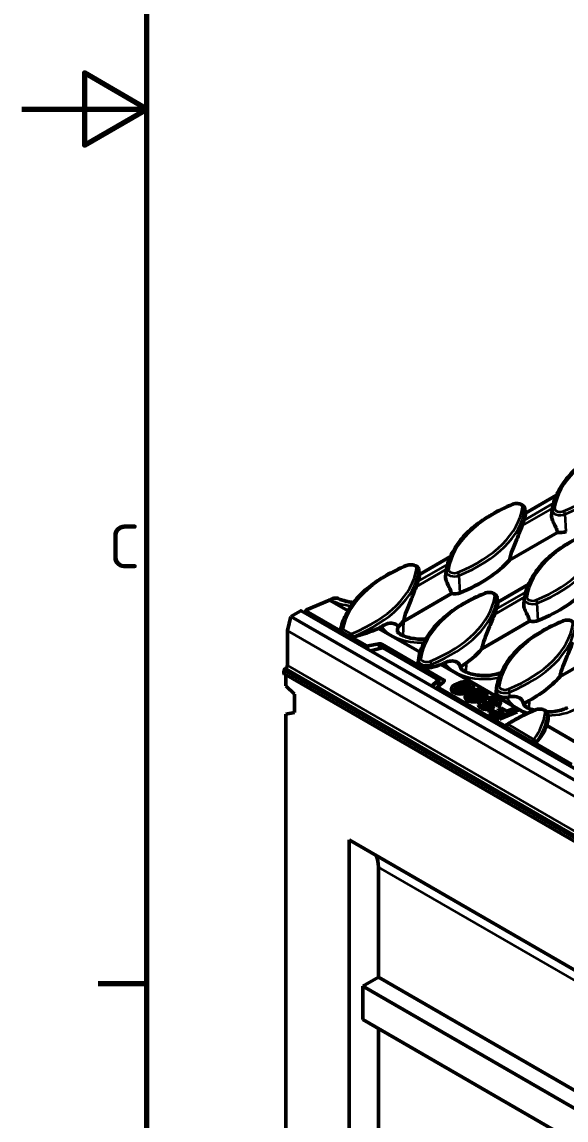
# Model space of a CAD drawing. Header units: millimetres. Extents: x 0 to 4362, y -130 to 2100.
# Drawn here: x 0 to 217.8, y 645.5 to 1084.8 of the extents above; entities that cross this region are included whole.
import ezdxf

# ---------------------------------------------------------------- set-up
doc = ezdxf.new("R2010")
doc.units = ezdxf.units.MM
doc.header["$LTSCALE"] = 5
for name, color, linetype, lineweight in [('Rahmen (ISO)', 7, 'Continuous', 70), ('Sichtbar (ISO)', 7, 'Continuous', 50), ('Sichtbar schmal (ISO)', 7, 'Continuous', 35)]:
    doc.layers.add(name, color=color, linetype=linetype, lineweight=lineweight)
doc.styles.add('Notiztext (DIN)', font='isocpeur.ttf')

# ---------------------------------------------------------------- blocks, each defined once
blk = doc.blocks.new('Ränder Standardrahmen')
at = {"layer": 'Rahmen (ISO)'}
blk.add_line((10, 140), (6.1, 140), dxfattribs=at)
at = {"layer": 'Rahmen (ISO)', "flags": 128}
for points in [[(10, 10), (10, 410), (584, 410), (584, 10), (10, 10)], [(0, 210), (10, 210), (5, 212.887), (5, 207.113), (10, 210)]]:
    blk.add_lwpolyline(points, dxfattribs=at)
at = {"layer": 'Rahmen (ISO)', "insert": (6.928, 173.25), "char_height": 3.5, "attachment_point": 7, "style": 'Notiztext (DIN)'}
blk.add_mtext('C', dxfattribs=at)

msp = doc.modelspace()

# ---------------------------------------------------------------- linework, layer by layer
at = {"layer": 'Sichtbar (ISO)'}
for p, q in [((201.549, 888.31), (213.967, 895.479)), ((201.362, 890.05), (201.604, 887.798)), ((212.216, 889.544), (211.986, 887.399)), ((195.203, 869.563), (214.342, 880.614)), ((159.122, 863.815), (171.54, 870.984)), ((158.936, 865.555), (159.177, 863.303)), ((169.79, 865.05), (169.559, 862.904)), ((190.437, 852.734), (202.855, 859.903)), ((123.175, 853.55), (113.871, 849.644)), ((123.299, 853.622), (123.175, 853.55)), ((130.556, 849.289), (123.175, 853.55)), ((153.099, 845.255), (171.916, 856.119)), ((190.25, 854.474), (190.492, 852.222)), ((201.104, 853.968), (200.874, 851.823)), ((111.582, 849.221), (107.693, 846.975)), ((465.386, 645.121), (111.832, 849.246)), ((113.587, 849.344), (113.491, 848.288)), ((127.492, 841.26), (113.588, 849.287)), ((113.879, 848.915), (127.726, 840.921)), ((107.693, 846.975), (106.297, 841.333)), ((107.693, 846.975), (461.246, 642.851)), ((184.091, 833.987), (203.231, 845.038)), ((106.279, 841.194), (106.279, 827.379)), ((127.493, 841.273), (127.5, 841.346)), ((159.397, 832.637), (142.777, 842.233)), ((131.387, 838.807), (137.38, 835.347)), ((138.024, 835.179), (131.975, 838.672)), ((138.585, 835.196), (142.855, 836.044)), ((144.06, 835.862), (168.844, 821.553)), ((139.502, 833.271), (144.291, 834.461)), ((166.684, 821.693), (144.661, 834.408)), ((215.406, 822.906), (234.545, 833.957)), ((105.572, 826.155), (105.218, 825.951)), ((158.678, 829.474), (158.577, 828.536)), ((201.925, 808.084), (167.879, 827.741)), ((104.865, 825.338), (104.865, 824.283)), ((104.968, 824.054), (458.522, 619.93)), ((105.572, 819.194), (105.572, 823.705)), ((105.572, 819.194), (109.107, 815.89)), ((166.456, 818.817), (166.371, 817.757)), ((193.773, 802.993), (166.457, 818.763)), ((169.009, 820.944), (166.585, 819.03)), ((166.748, 818.391), (194.007, 802.653)), ((166.765, 819.172), (166.933, 821.219)), ((172.15, 818.702), (171.964, 817.848)), ((172.973, 819.488), (175.773, 820.643)), ((176.789, 819.132), (173.989, 817.977)), ((174.027, 818.879), (176.827, 820.034)), ((178.837, 818.874), (176.037, 817.719)), ((179.853, 817.363), (177.053, 816.208)), ((179.892, 818.265), (177.092, 817.11)), ((178.394, 816.358), (181.194, 817.513)), ((180.73, 819.19), (180.717, 818.316)), ((189.993, 818.393), (189.81, 816.695)), ((109.107, 815.89), (109.107, 808.618)), ((177.572, 815.572), (177.385, 814.719)), ((182.211, 816.002), (179.411, 814.847)), ((179.449, 815.749), (182.249, 816.904)), ((184.258, 815.744), (181.458, 814.589)), ((185.275, 814.233), (182.475, 813.078)), ((185.313, 815.135), (182.513, 813.98)), ((183.815, 813.228), (186.615, 814.383)), ((186.151, 816.06), (186.138, 815.186)), ((187.67, 813.774), (186.649, 813.353)), ((191.572, 812.93), (191.559, 812.056)), ((109.107, 808.618), (105.572, 807.938)), ((182.993, 812.443), (182.806, 811.589)), ((186.974, 808.402), (187.197, 809.258)), ((191.217, 805.952), (186.974, 808.402)), ((187.197, 809.258), (188.242, 809.688)), ((191.316, 806.879), (187.197, 809.258)), ((188.242, 809.688), (191.306, 807.919)), ((188.772, 811.775), (188.759, 810.901)), ((190.696, 811.103), (189.517, 811.784)), ((190.794, 812.031), (189.738, 812.64)), ((190.598, 809.197), (190.821, 810.052)), ((192.184, 808.281), (190.598, 809.197)), ((190.821, 810.052), (191.865, 810.483)), ((193.178, 808.691), (190.821, 810.052)), ((198.217, 808.839), (191.217, 805.952)), ((191.306, 807.919), (193.178, 808.691)), ((198.194, 809.716), (191.316, 806.879)), ((191.865, 810.483), (194.222, 809.122)), ((194.222, 809.122), (197.139, 810.325)), ((197.139, 810.325), (198.194, 809.716)), ((198.217, 808.839), (198.194, 809.716)), ((105.572, 535.482), (105.572, 807.938)), ((191.217, 805.952), (191.316, 806.879)), ((210.453, 807.817), (210.636, 806.119)), ((193.774, 803.009), (193.783, 803.088)), ((226.984, 793.616), (210.098, 803.365)), ((204.535, 796.575), (220.124, 787.575)), ((219.89, 787.914), (205.124, 796.439)), ((259.721, 683.268), (131.028, 757.569)), ((131.028, 512.62), (131.028, 757.569)), ((142.683, 746.728), (142.683, 702.666)), ((142.683, 702.666), (136.407, 699.043)), ((259.721, 627.848), (136.407, 699.043)), ((136.407, 699.043), (136.407, 685.776)), ((259.721, 635.095), (142.683, 702.666)), ((259.721, 614.581), (136.407, 685.776)), ((142.683, 682.152), (142.683, 557.33))]:
    msp.add_line(p, q, dxfattribs=at)
for centre, start, end in [((144.411, 833.975), 60, 103.95519), ((166.434, 821.26), 355.30307, 60)]:
    msp.add_arc(centre, 0.5, start, end, dxfattribs=at)
for centre, major_axis, ratio, start_param, end_param in [((138.751, 891.336), (63.043, 0), 0.5773503, 6.0631154, 6.1203042), ((215.502, 882.824), (-4, 0), 0.5773503, 1.2765781, 2.1848933), ((138.751, 886.437), (-63.568, 0), 0.5773503, 2.1848933, 2.6638716), ((96.325, 866.841), (63.043, 0), 0.5773503, 6.0631154, 6.1203042), ((170.066, 875.356), (-63.568, 0), 0.5773503, 2.1848933, 2.6638716), ((173.076, 858.329), (-4, 0), 0.5773503, 1.2765781, 2.1848933), ((111.582, 848.813), (0.25, 0.433), 0.5773503, 0, 0.7853982), ((114.581, 849.236), (-0.994, 0.113), 0.4923422, 5.5627536, 6.4085948), ((114.589, 849.323), (-1.003, 0), 0.575771, 0.0618125, 0.7840286), ((127.64, 855.76), (63.043, 0), 0.5773503, 6.0631154, 6.1203042), ((96.325, 861.942), (-63.568, 0), 0.5773503, 2.5974605, 2.6631925), ((159.817, 841.377), (9.5, 0), 0.5773503, 2.3561945, 2.4086355), ((204.391, 847.248), (-4, 0), 0.5773503, 1.2765781, 2.1848933), ((106.632, 841.398), (-0.25, -0.433), 0.5773503, 5.1760366, 5.4977871), ((128.433, 841.245), (-0.908, 0.239), 0.9943353, 0.0659707, 0.1505286), ((96.882, 867.387), (62.927, -6.85), 0.4904698, 5.3674877, 5.5815714), ((96.325, 866.841), (-63.043, 0), 0.5773503, 2.3991649, 2.4272376), ((159.817, 841.377), (-9.5, 0), 0.5773503, 5.9936101, 6.3961094), ((130.679, 840.245), (-3.31, 0.36), 0.4904698, 2.1587136, 2.225895), ((138.087, 835.757), (-1, 0), 0.5785655, 0.7858838, 1.5080999), ((138.086, 835.666), (-0.998, 0.113), 0.4883364, 1.5644343, 2.1491128), ((143.355, 835.574), (-0.998, 0.113), 0.4883364, 3.9838108, 5.2907054), ((127.64, 850.861), (-63.568, 0), 0.5773503, 2.4249483, 2.6638716), ((105.218, 825.542), (-0.25, -0.433), 0.5773503, 3.9269908, 5.4977871), ((105.572, 826.971), (-0.5, -0.866), 0.5773503, 0.7853982, 2.3561945), ((161.994, 828.165), (-3.417, 0.372), 0.4904698, 0.0007302, 2.225895), ((128.198, 855.306), (63.034, -6.862), 0.4904698, 5.3674877, 5.4455157), ((127.64, 855.76), (-63.043, 0), 0.5773503, 2.263056, 2.2909833), ((185.071, 826.796), (-9.5, 0), 0.5773503, 0.0077871, 0.1129241), ((105.218, 824.487), (-0.25, -0.433), 0.5773503, 5.4977871, 6.2831853), ((168.144, 821.262), (-0.994, 0.113), 0.4918429, 2.6812105, 3.9881051), ((158.954, 839.78), (-63.568, 0), 0.5773503, 2.2898474, 2.6638716), ((167.451, 818.712), (-0.994, 0.113), 0.4918429, 5.8228031, 6.4074816), ((167.458, 818.799), (-1.002, 0), 0.5761372, 0.0615695, 0.7837856), ((174.932, 817.433), (-2.98, 0.344), 0.4898979, 6.2340011, 8.7009387), ((175.032, 818.299), (-2.893, 0.334), 0.4898979, 5.5593461, 8.7009387), ((175.032, 818.299), (-1.411, 0.163), 0.4898979, 5.5593461, 8.7009387), ((174.932, 817.433), (-1.325, 0.153), 0.4898979, 5.5593461, 5.6188448), ((177.832, 819.454), (2.893, -0.334), 0.4898979, 5.5593461, 8.7009387), ((177.732, 818.588), (-1.325, 0.153), 0.4898979, 3.8058012, 5.5593461), ((177.832, 819.454), (1.411, -0.163), 0.4898979, 5.5593461, 8.7009387), ((177.732, 818.588), (2.98, -0.344), 0.4898979, 5.5593461, 6.3323695), ((183.253, 816.324), (2.893, -0.334), 0.4898979, 5.5593461, 8.7009387), ((180.353, 814.303), (-2.98, 0.344), 0.4898979, 6.2340011, 8.7009387), ((180.453, 815.169), (-2.893, 0.334), 0.4898979, 5.5593461, 8.7009387), ((180.453, 815.169), (-1.411, 0.163), 0.4898979, 5.5593461, 8.7009387), ((180.353, 814.303), (-1.325, 0.153), 0.4898979, 5.5593461, 5.6188448), ((183.153, 815.458), (-1.325, 0.153), 0.4898979, 3.8058012, 5.5593461), ((183.253, 816.324), (1.411, -0.163), 0.4898979, 5.5593461, 8.7009387), ((185.874, 812.039), (2.893, -0.334), 0.4898979, 2.4177534, 7.6397491), ((183.153, 815.458), (2.98, -0.344), 0.4898979, 5.5593461, 6.3323695), ((188.674, 813.194), (2.893, -0.334), 0.4898979, 5.5893895, 8.7009387), ((188.674, 813.194), (1.411, -0.163), 0.4898979, 5.6209611, 8.7009387), ((188.574, 812.328), (-1.325, 0.153), 0.4898979, 3.729624, 5.3762029), ((193.279, 816.571), (-3.475, 0), 0.5773503, 6.221282, 8.0755879), ((185.774, 811.173), (2.98, -0.344), 0.4898979, 3.0924084, 6.3323695), ((185.774, 811.173), (-1.325, 0.153), 0.4898979, 3.8059331, 5.6188448), ((188.574, 812.328), (2.98, -0.344), 0.4898979, 5.5593461, 6.3323695), ((210.325, 812.216), (-9.5, 0), 0.5773503, 0.0093114, 0.1129241), ((147.843, 809.103), (63.043, 0), 0.5773503, 6.1248903, 6.1926871), ((207.167, 805.995), (3.475, 0), 0.5773503, 6.1926871, 6.3450887), ((148.396, 813.646), (62.499, -6.804), 0.4904698, 5.9283179, 6.1680368), ((125.648, 741.05), (14.359, 13.133), 0.6979017, 5.7150465, 6.036984)]:
    msp.add_ellipse(centre, major_axis=major_axis, ratio=ratio, start_param=start_param, end_param=end_param, dxfattribs=at)
msp.add_ellipse((185.874, 812.039), major_axis=(-1.411, 0.163), ratio=0.4898979, dxfattribs=at)
for points, knots in [([(212.227, 889.631), (212.566, 891.782), (213.227, 893.911), (215.164, 898.053), (216.44, 900.066), (219.556, 903.918), (221.397, 905.758), (225.584, 909.215), (227.931, 910.833), (233.06, 913.806), (235.843, 915.161), (238.802, 916.365)], [5.58828531, 5.58828531, 5.58828531, 5.58828531, 5.76152555, 5.76152555, 5.9347658, 5.9347658, 6.10800604, 6.10800604, 6.28124629, 6.28124629, 6.45448653, 6.45448653, 6.45448653, 6.45448653]), ([(169.801, 865.136), (170.139, 867.287), (170.8, 869.416), (172.738, 873.559), (174.013, 875.571), (177.13, 879.423), (178.97, 881.263), (183.158, 884.72), (185.505, 886.338), (190.634, 889.311), (193.416, 890.666), (196.376, 891.87)], [5.58828531, 5.58828531, 5.58828531, 5.58828531, 5.76152555, 5.76152555, 5.9347658, 5.9347658, 6.10800604, 6.10800604, 6.28124629, 6.28124629, 6.45448653, 6.45448653, 6.45448653, 6.45448653]), ([(196.376, 891.87), (196.695, 892), (197.037, 892.089), (197.736, 892.188), (198.093, 892.199), (198.795, 892.147), (199.141, 892.083), (199.8, 891.877), (200.114, 891.734), (200.662, 891.359), (200.903, 891.13), (201.219, 890.625), (201.318, 890.373), (201.358, 890.087), (201.36, 890.068), (201.362, 890.05)], [0.1713012, 0.1713012, 0.1713012, 0.1713012, 0.5447081, 0.5447081, 0.9139605, 0.9139605, 1.2818418, 1.2818418, 1.6552499, 1.6552499, 2.0093361, 2.0093361, 2.2758247, 2.2758247, 2.2942911, 2.2942911, 2.2942911, 2.2942911]), ([(201.582, 887.615), (201.445, 887.158), (201.28, 886.563), (201.056, 885.771), (201.009, 885.606), (200.96, 885.434)], [1.09829535, 1.09829535, 1.09829535, 1.09829535, 1.45268918, 1.45268918, 1.54121651, 1.54121651, 1.54121651, 1.54121651]), ([(201.603, 887.798), (201.606, 887.779), (201.606, 887.759), (201.603, 887.699), (201.595, 887.658), (201.582, 887.615)], [3.52470314, 3.52470314, 3.52470314, 3.52470314, 3.543240058, 3.543240058, 3.576592277, 3.576592277, 3.576592277, 3.576592277]), ([(214.342, 880.614), (214.265, 881.073), (214.128, 881.542), (213.637, 882.839), (213.197, 883.672), (212.662, 884.783), (212.505, 885.121), (212.238, 885.788), (212.129, 886.117), (212.003, 886.67), (211.967, 886.944), (211.975, 887.268), (211.979, 887.334), (211.986, 887.399)], [2.82851537, 2.82851537, 2.82851537, 2.82851537, 2.9796104, 2.9796104, 3.24690309, 3.24690309, 3.34987153, 3.34987153, 3.45283997, 3.45283997, 3.54324006, 3.54324006, 3.56691242, 3.56691242, 3.56691242, 3.56691242]), ([(212.216, 889.544), (212.217, 889.55), (212.217, 889.556), (212.219, 889.568), (212.219, 889.573), (212.221, 889.585), (212.222, 889.591), (212.223, 889.602), (212.224, 889.608), (212.226, 889.619), (212.227, 889.625), (212.227, 889.631)], [5.559690499, 5.559690499, 5.559690499, 5.559690499, 5.565409461, 5.565409461, 5.571128423, 5.571128423, 5.576847385, 5.576847385, 5.582566347, 5.582566347, 5.588285309, 5.588285309, 5.588285309, 5.588285309]), ([(200.274, 883.39), (199.871, 882.349), (199.378, 881.093), (198.165, 878.103), (197.416, 876.332), (196.271, 873.43), (195.729, 872.032), (195.334, 870.405), (195.261, 870.045), (195.212, 869.653), (195.207, 869.608), (195.203, 869.563)], [5.0571531, 5.0571531, 5.0571531, 5.0571531, 5.5983494, 5.5983494, 6.239433, 6.239433, 6.6427143, 6.6427143, 6.7428645, 6.7428645, 6.7559465, 6.7559465, 6.7559465, 6.7559465]), ([(201.116, 854.055), (201.454, 856.206), (202.115, 858.335), (204.052, 862.477), (205.328, 864.49), (208.444, 868.342), (210.285, 870.182), (214.473, 873.639), (216.819, 875.257), (221.949, 878.23), (224.731, 879.585), (227.69, 880.789)], [5.58828531, 5.58828531, 5.58828531, 5.58828531, 5.76152555, 5.76152555, 5.9347658, 5.9347658, 6.10800604, 6.10800604, 6.28124629, 6.28124629, 6.45448653, 6.45448653, 6.45448653, 6.45448653]), ([(127.512, 841.424), (127.918, 843.517), (128.631, 845.585), (130.637, 849.604), (131.93, 851.555), (135.051, 855.289), (136.878, 857.072), (141.012, 860.424), (143.318, 861.994), (148.343, 864.882), (151.062, 866.2), (153.949, 867.376)], [5.60933082, 5.60933082, 5.60933082, 5.60933082, 5.77836196, 5.77836196, 5.9473931, 5.9473931, 6.11642424, 6.11642424, 6.28545539, 6.28545539, 6.45448653, 6.45448653, 6.45448653, 6.45448653]), ([(153.949, 867.376), (154.268, 867.505), (154.61, 867.594), (155.309, 867.693), (155.666, 867.704), (156.369, 867.652), (156.714, 867.588), (157.374, 867.382), (157.687, 867.239), (158.236, 866.864), (158.476, 866.635), (158.792, 866.131), (158.891, 865.878), (158.931, 865.592), (158.934, 865.573), (158.936, 865.555)], [0.1713012, 0.1713012, 0.1713012, 0.1713012, 0.5447081, 0.5447081, 0.9139605, 0.9139605, 1.2818418, 1.2818418, 1.6552499, 1.6552499, 2.0093361, 2.0093361, 2.2758247, 2.2758247, 2.2942911, 2.2942911, 2.2942911, 2.2942911]), ([(159.156, 863.12), (159.019, 862.663), (158.853, 862.068), (158.63, 861.276), (158.583, 861.111), (158.534, 860.939)], [1.09829535, 1.09829535, 1.09829535, 1.09829535, 1.45268918, 1.45268918, 1.54121651, 1.54121651, 1.54121651, 1.54121651]), ([(159.177, 863.303), (159.179, 863.284), (159.18, 863.264), (159.176, 863.204), (159.169, 863.163), (159.156, 863.12)], [3.52470314, 3.52470314, 3.52470314, 3.52470314, 3.543240058, 3.543240058, 3.576592277, 3.576592277, 3.576592277, 3.576592277]), ([(171.916, 856.119), (171.838, 856.578), (171.701, 857.047), (171.211, 858.344), (170.771, 859.177), (170.236, 860.288), (170.079, 860.626), (169.811, 861.293), (169.702, 861.622), (169.577, 862.176), (169.541, 862.449), (169.548, 862.773), (169.552, 862.839), (169.559, 862.904)], [2.82851537, 2.82851537, 2.82851537, 2.82851537, 2.9796104, 2.9796104, 3.24690309, 3.24690309, 3.34987153, 3.34987153, 3.45283997, 3.45283997, 3.54324006, 3.54324006, 3.56691242, 3.56691242, 3.56691242, 3.56691242]), ([(169.79, 865.05), (169.79, 865.055), (169.791, 865.061), (169.792, 865.073), (169.793, 865.078), (169.794, 865.09), (169.795, 865.096), (169.797, 865.107), (169.798, 865.113), (169.799, 865.124), (169.8, 865.13), (169.801, 865.136)], [5.559690499, 5.559690499, 5.559690499, 5.559690499, 5.565409461, 5.565409461, 5.571128423, 5.571128423, 5.576847385, 5.576847385, 5.582566347, 5.582566347, 5.588285309, 5.588285309, 5.588285309, 5.588285309]), ([(157.848, 858.895), (157.445, 857.855), (156.951, 856.598), (155.738, 853.608), (154.99, 851.837), (153.845, 848.935), (153.303, 847.537), (152.971, 846.169), (152.955, 846.104), (152.94, 846.038)], [5.0571531, 5.0571531, 5.0571531, 5.0571531, 5.5983494, 5.5983494, 6.239433, 6.239433, 6.6427143, 6.6427143, 6.6624845, 6.6624845, 6.6624845, 6.6624845]), ([(126.856, 854.103), (126.662, 854.2), (126.44, 854.276), (125.915, 854.371), (125.606, 854.375), (125.014, 854.307), (124.677, 854.229), (123.983, 853.981), (123.627, 853.811), (123.299, 853.622)], [2.80214253, 2.80214253, 2.80214253, 2.80214253, 2.91768612, 2.91768612, 3.05652139, 3.05652139, 3.1955721, 3.1955721, 3.33462281, 3.33462281, 3.33462281, 3.33462281]), ([(126.856, 854.103), (127.222, 853.918), (127.642, 853.735), (128.569, 853.395), (129.076, 853.237), (130.157, 852.962), (130.73, 852.844), (131.807, 852.677), (132.303, 852.618), (132.806, 852.576)], [1.63817024, 1.63817024, 1.63817024, 1.63817024, 1.78956998, 1.78956998, 1.94096972, 1.94096972, 2.09236946, 2.09236946, 2.2150396, 2.2150396, 2.2150396, 2.2150396]), ([(158.689, 829.56), (159.028, 831.711), (159.689, 833.841), (161.626, 837.983), (162.902, 839.995), (166.018, 843.847), (167.859, 845.687), (172.046, 849.144), (174.393, 850.762), (179.522, 853.735), (182.305, 855.09), (185.264, 856.295)], [5.58828531, 5.58828531, 5.58828531, 5.58828531, 5.76152555, 5.76152555, 5.9347658, 5.9347658, 6.10800604, 6.10800604, 6.28124629, 6.28124629, 6.45448653, 6.45448653, 6.45448653, 6.45448653]), ([(185.264, 856.295), (185.583, 856.424), (185.925, 856.513), (186.624, 856.612), (186.981, 856.623), (187.684, 856.571), (188.029, 856.507), (188.688, 856.301), (189.002, 856.158), (189.551, 855.783), (189.791, 855.554), (190.107, 855.049), (190.206, 854.797), (190.246, 854.511), (190.248, 854.492), (190.25, 854.474)], [0.1713012, 0.1713012, 0.1713012, 0.1713012, 0.5447081, 0.5447081, 0.9139605, 0.9139605, 1.2818418, 1.2818418, 1.6552499, 1.6552499, 2.0093361, 2.0093361, 2.2758247, 2.2758247, 2.2942911, 2.2942911, 2.2942911, 2.2942911]), ([(201.104, 853.968), (201.105, 853.974), (201.106, 853.98), (201.107, 853.992), (201.108, 853.997), (201.109, 854.009), (201.11, 854.015), (201.112, 854.026), (201.112, 854.032), (201.114, 854.043), (201.115, 854.049), (201.116, 854.055)], [5.559690499, 5.559690499, 5.559690499, 5.559690499, 5.565409461, 5.565409461, 5.571128423, 5.571128423, 5.576847385, 5.576847385, 5.582566347, 5.582566347, 5.588285309, 5.588285309, 5.588285309, 5.588285309]), ([(190.471, 852.039), (190.333, 851.582), (190.168, 850.987), (189.944, 850.195), (189.898, 850.03), (189.849, 849.858)], [1.09829535, 1.09829535, 1.09829535, 1.09829535, 1.45268918, 1.45268918, 1.54121651, 1.54121651, 1.54121651, 1.54121651]), ([(190.492, 852.222), (190.494, 852.203), (190.495, 852.183), (190.491, 852.123), (190.484, 852.082), (190.471, 852.039)], [3.52470314, 3.52470314, 3.52470314, 3.52470314, 3.543240058, 3.543240058, 3.576592277, 3.576592277, 3.576592277, 3.576592277]), ([(203.231, 845.038), (203.153, 845.497), (203.016, 845.966), (202.525, 847.263), (202.086, 848.096), (201.551, 849.207), (201.394, 849.545), (201.126, 850.212), (201.017, 850.541), (200.891, 851.095), (200.856, 851.368), (200.863, 851.692), (200.867, 851.758), (200.874, 851.823)], [2.82851537, 2.82851537, 2.82851537, 2.82851537, 2.9796104, 2.9796104, 3.24690309, 3.24690309, 3.34987153, 3.34987153, 3.45283997, 3.45283997, 3.54324006, 3.54324006, 3.56691242, 3.56691242, 3.56691242, 3.56691242]), ([(150.712, 842.943), (150.54, 843.27), (150.262, 843.498), (149.724, 843.836), (149.415, 843.969), (148.61, 844.216), (147.679, 844.414), (145.634, 843.921), (144.807, 843.563), (143.955, 842.996)], [-1.8212433, -1.8212433, -1.8212433, -1.8212433, -1.4295642, -1.4295642, -1.02674, -1.02674, -0.3899721, -0.3899721, 0, 0, 0, 0]), ([(189.163, 847.814), (188.759, 846.774), (188.266, 845.517), (187.053, 842.527), (186.304, 840.756), (185.16, 837.854), (184.618, 836.456), (184.222, 834.829), (184.149, 834.469), (184.101, 834.077), (184.096, 834.032), (184.091, 833.987)], [5.0571531, 5.0571531, 5.0571531, 5.0571531, 5.5983494, 5.5983494, 6.239433, 6.239433, 6.6427143, 6.6427143, 6.7428645, 6.7428645, 6.7559465, 6.7559465, 6.7559465, 6.7559465]), ([(190.004, 818.479), (190.342, 820.63), (191.004, 822.76), (192.941, 826.902), (194.216, 828.914), (197.333, 832.766), (199.174, 834.606), (203.361, 838.063), (205.708, 839.681), (210.837, 842.654), (213.619, 844.009), (216.579, 845.214)], [5.58828531, 5.58828531, 5.58828531, 5.58828531, 5.76152555, 5.76152555, 5.9347658, 5.9347658, 6.10800604, 6.10800604, 6.28124629, 6.28124629, 6.45448653, 6.45448653, 6.45448653, 6.45448653]), ([(216.579, 845.214), (216.898, 845.343), (217.24, 845.432), (217.939, 845.531), (218.296, 845.542), (218.998, 845.49), (219.344, 845.426), (220.003, 845.22), (220.317, 845.077), (220.865, 844.702), (221.106, 844.473), (221.422, 843.968), (221.521, 843.716), (221.561, 843.43), (221.563, 843.411), (221.565, 843.393)], [0.1713012, 0.1713012, 0.1713012, 0.1713012, 0.5447081, 0.5447081, 0.9139605, 0.9139605, 1.2818418, 1.2818418, 1.6552499, 1.6552499, 2.0093361, 2.0093361, 2.2758247, 2.2758247, 2.2942911, 2.2942911, 2.2942911, 2.2942911]), ([(127.726, 840.921), (127.652, 840.963), (127.593, 841.014), (127.527, 841.106), (127.509, 841.143), (127.493, 841.208), (127.49, 841.234), (127.492, 841.26)], [0, 0, 0, 0, 0.031340685, 0.031340685, 0.051598297, 0.051598297, 0.065192147, 0.065192147, 0.065192147, 0.065192147]), ([(150.328, 840.827), (150.328, 840.827), (150.366, 840.764), (150.6, 840.512), (150.848, 840.288), (151.587, 839.791), (152.076, 839.519), (153.294, 838.988), (154.037, 838.732), (155.733, 838.299), (156.697, 838.129), (158.738, 837.925), (159.818, 837.898), (161.173, 837.965), (161.466, 837.985), (161.756, 838.012)], [1.1175755, 1.1175755, 1.1175755, 1.1175755, 1.2786106, 1.2786106, 1.494872, 1.494872, 1.7097845, 1.7097845, 1.9397165, 1.9397165, 2.185422, 2.185422, 2.4411578, 2.4411578, 2.5121624, 2.5121624, 2.5121624, 2.5121624]), ([(131.975, 838.672), (131.906, 838.671), (131.837, 838.675), (131.697, 838.694), (131.628, 838.709), (131.499, 838.751), (131.439, 838.777), (131.387, 838.807)], [0.041508097, 0.041508097, 0.041508097, 0.041508097, 0.062275336, 0.062275336, 0.084479847, 0.084479847, 0.106713337, 0.106713337, 0.106713337, 0.106713337]), ([(132.367, 838.695), (132.278, 838.676), (132.178, 838.667), (132.042, 838.668), (132.008, 838.669), (131.975, 838.672)], [0, 0, 0, 0, 0.03158766, 0.03158766, 0.041711444, 0.041711444, 0.041711444, 0.041711444]), ([(220.477, 836.733), (220.074, 835.692), (219.581, 834.436), (218.368, 831.446), (217.619, 829.675), (216.474, 826.773), (215.932, 825.375), (215.537, 823.748), (215.464, 823.388), (215.415, 822.996), (215.41, 822.951), (215.406, 822.906)], [5.0571531, 5.0571531, 5.0571531, 5.0571531, 5.5983494, 5.5983494, 6.239433, 6.239433, 6.6427143, 6.6427143, 6.7428645, 6.7428645, 6.7559465, 6.7559465, 6.7559465, 6.7559465]), ([(158.678, 829.474), (158.679, 829.479), (158.679, 829.485), (158.681, 829.497), (158.681, 829.502), (158.683, 829.514), (158.684, 829.52), (158.685, 829.531), (158.686, 829.537), (158.688, 829.548), (158.688, 829.554), (158.689, 829.56)], [5.559690499, 5.559690499, 5.559690499, 5.559690499, 5.565409461, 5.565409461, 5.571128423, 5.571128423, 5.576847385, 5.576847385, 5.582566347, 5.582566347, 5.588285309, 5.588285309, 5.588285309, 5.588285309]), ([(175.571, 826.754), (175.438, 827.25), (175.222, 827.659), (174.679, 828.325), (174.348, 828.583), (173.359, 829.096), (172.579, 829.245), (170.906, 829.083), (170.07, 828.831), (169.218, 828.4)], [-1.1757899, -1.1757899, -1.1757899, -1.1757899, -0.9527386, -0.9527386, -0.7281448, -0.7281448, -0.3397547, -0.3397547, 0, 0, 0, 0]), ([(175.582, 826.246), (175.582, 826.246), (175.583, 826.244), (175.612, 826.201), (175.742, 826.027), (176.281, 825.579), (176.651, 825.323), (177.631, 824.794), (178.252, 824.521), (179.726, 824.023), (180.592, 823.803), (182.492, 823.474), (183.533, 823.373), (185.656, 823.325), (186.739, 823.382), (188.79, 823.645), (189.759, 823.85), (191.053, 824.232), (191.457, 824.372), (191.829, 824.519)], [1.1175755, 1.1175755, 1.1175755, 1.1175755, 1.1513768, 1.1513768, 1.3931044, 1.3931044, 1.6048075, 1.6048075, 1.8267932, 1.8267932, 2.0653296, 2.0653296, 2.317185, 2.317185, 2.5748604, 2.5748604, 2.8292888, 2.8292888, 2.956188, 2.956188, 2.956188, 2.956188]), ([(189.993, 818.393), (189.993, 818.398), (189.994, 818.404), (189.995, 818.416), (189.996, 818.421), (189.998, 818.433), (189.998, 818.439), (190, 818.45), (190.001, 818.456), (190.002, 818.467), (190.003, 818.473), (190.004, 818.479)], [5.559690499, 5.559690499, 5.559690499, 5.559690499, 5.565409461, 5.565409461, 5.571128423, 5.571128423, 5.576847385, 5.576847385, 5.582566347, 5.582566347, 5.588285309, 5.588285309, 5.588285309, 5.588285309]), ([(195.287, 814.827), (195.127, 814.791), (194.956, 814.757), (194.543, 814.684), (194.297, 814.647), (194.043, 814.614)], [-0.13749433, -0.13749433, -0.13749433, -0.13749433, -0.0781715, -0.0781715, 0, 0, 0, 0]), ([(200.825, 812.165), (200.687, 812.696), (200.458, 813.15), (199.86, 813.911), (199.493, 814.215), (198.405, 814.822), (197.599, 815.007), (196.261, 814.996), (195.779, 814.938), (195.287, 814.827)], [-1.08731074, -1.08731074, -1.08731074, -1.08731074, -0.87788924, -0.87788924, -0.66845422, -0.66845422, -0.32485193, -0.32485193, -0.14289778, -0.14289778, -0.14289778, -0.14289778]), ([(194.175, 803.737), (194.844, 804.182), (195.53, 804.618), (196.939, 805.469), (197.66, 805.885), (199.137, 806.695), (199.891, 807.089), (201.433, 807.856), (202.219, 808.228), (203.821, 808.95), (204.637, 809.3), (205.467, 809.638)], [6.21159426, 6.21159426, 6.21159426, 6.21159426, 6.26017271, 6.26017271, 6.30875117, 6.30875117, 6.35732962, 6.35732962, 6.40590807, 6.40590807, 6.45448653, 6.45448653, 6.45448653, 6.45448653]), ([(200.835, 811.666), (200.835, 811.666), (200.837, 811.663), (200.866, 811.62), (200.995, 811.447), (201.535, 810.999), (201.905, 810.742), (202.885, 810.213), (203.506, 809.941), (204.473, 809.614), (204.741, 809.531), (205.02, 809.454)], [1.11757545, 1.11757545, 1.11757545, 1.11757545, 1.15137676, 1.15137676, 1.39310439, 1.39310439, 1.60480748, 1.60480748, 1.82679322, 1.82679322, 1.9070691, 1.9070691, 1.9070691, 1.9070691]), ([(205.467, 809.638), (205.786, 809.767), (206.128, 809.856), (206.827, 809.955), (207.184, 809.966), (207.887, 809.914), (208.232, 809.85), (208.892, 809.644), (209.205, 809.501), (209.754, 809.126), (209.994, 808.897), (210.31, 808.393), (210.409, 808.14), (210.449, 807.854), (210.451, 807.835), (210.453, 807.817)], [0.1713012, 0.1713012, 0.1713012, 0.1713012, 0.5447081, 0.5447081, 0.9139605, 0.9139605, 1.2818418, 1.2818418, 1.6552499, 1.6552499, 2.0093361, 2.0093361, 2.2758247, 2.2758247, 2.2942911, 2.2942911, 2.2942911, 2.2942911]), ([(210.066, 808.765), (211.065, 808.753), (212.067, 808.811), (214.044, 809.065), (215.013, 809.27), (216.698, 809.768), (217.424, 810.057), (218.183, 810.438), (218.341, 810.523), (218.488, 810.608)], [2.33556739, 2.33556739, 2.33556739, 2.33556739, 2.57486042, 2.57486042, 2.82928876, 2.82928876, 3.07157437, 3.07157437, 3.14159265, 3.14159265, 3.14159265, 3.14159265]), ([(194.007, 802.653), (193.933, 802.696), (193.874, 802.747), (193.794, 802.858), (193.773, 802.917), (193.772, 802.983), (193.772, 802.988), (193.773, 802.993)], [0, 0, 0, 0, 0.031400977, 0.031400977, 0.062636773, 0.062636773, 0.065288298, 0.065288298, 0.065288298, 0.065288298]), ([(193.783, 803.088), (193.788, 803.128), (193.795, 803.169), (193.818, 803.255), (193.832, 803.3), (193.871, 803.391), (193.895, 803.437), (193.955, 803.529), (193.991, 803.575), (194.075, 803.661), (194.123, 803.702), (194.175, 803.737)], [0, 0, 0, 0, 0.002625181, 0.002625181, 0.005250363, 0.005250363, 0.007875544, 0.007875544, 0.010500725, 0.010500725, 0.013125906, 0.013125906, 0.013125906, 0.013125906]), ([(205.124, 796.439), (205.118, 796.439), (205.112, 796.439), (205.002, 796.439), (204.899, 796.45), (204.753, 796.484), (204.705, 796.499), (204.615, 796.533), (204.573, 796.553), (204.535, 796.575)], [0.091670671, 0.091670671, 0.091670671, 0.091670671, 0.093483047, 0.093483047, 0.124618468, 0.124618468, 0.140804686, 0.140804686, 0.157014805, 0.157014805, 0.157014805, 0.157014805]), ([(205.841, 796.615), (205.801, 796.572), (205.742, 796.535), (205.594, 796.476), (205.506, 796.455), (205.319, 796.433), (205.222, 796.432), (205.124, 796.439)], [0, 0, 0, 0, 0.031042961, 0.031042961, 0.062401319, 0.062401319, 0.092047094, 0.092047094, 0.092047094, 0.092047094])]:
    msp.add_open_spline(points, degree=3, knots=knots, dxfattribs=at)
for points, degree in [([(152.94, 846.038), (152.844, 845.611), (152.789, 845.295), (152.757, 845.046)], 3), ([(127.492, 841.26), (127.492, 841.265), (127.492, 841.269), (127.493, 841.273)], 3), ([(189.517, 811.784), (189.625, 812.198), (189.738, 812.64)], 2), ([(190.696, 811.103), (190.746, 811.574), (190.794, 812.031)], 2), ([(193.773, 802.993), (193.773, 802.998), (193.773, 803.004), (193.774, 803.009)], 3)]:
    msp.add_open_spline(points, degree=degree, dxfattribs=at)
at = {"layer": 'Sichtbar schmal (ISO)'}
for p, q in [((200.96, 885.434), (212.808, 892.274)), ((212.356, 890.366), (200.274, 883.39)), ((201.582, 887.615), (201.355, 889.76)), ((217.807, 880.936), (217.399, 887.873)), ((169.929, 865.871), (157.848, 858.895)), ((158.534, 860.939), (170.382, 867.779)), ((159.156, 863.12), (158.928, 865.265)), ((175.381, 856.441), (174.973, 863.378)), ((189.849, 849.858), (201.696, 856.698)), ((201.244, 854.79), (189.163, 847.814)), ((190.471, 852.039), (190.243, 854.184)), ((206.695, 845.36), (206.288, 852.297)), ((111.582, 849.221), (465.136, 645.097)), ((113.806, 848.106), (113.879, 848.915)), ((152.685, 844.967), (152.424, 839.371)), ((106.279, 841.194), (459.832, 637.07)), ((459.85, 637.209), (106.297, 841.333)), ((127.726, 840.921), (127.731, 840.969)), ((127.913, 841.021), (131.249, 839.095)), ((131.814, 840.04), (128.478, 841.966)), ((132.555, 838.738), (132.547, 838.883)), ((137.38, 835.347), (137.371, 834.5)), ((138.571, 833.808), (138.585, 835.196)), ((142.855, 836.044), (142.836, 834.099)), ((144.045, 834.4), (144.06, 835.862)), ((139.621, 833.202), (144.442, 834.4)), ((144.442, 834.4), (166.465, 821.685)), ((458.772, 621.826), (105.218, 825.951)), ((105.572, 826.155), (459.125, 622.031)), ((106.279, 827.379), (459.832, 623.255)), ((163.931, 826.609), (163.861, 827.802)), ((177.844, 828.348), (177.678, 824.79)), ((104.865, 825.338), (458.418, 621.214)), ((458.418, 620.158), (104.865, 824.283)), ((166.465, 821.685), (163.729, 819.283)), ((168.844, 821.553), (168.781, 820.763)), ((164.386, 818.904), (166.866, 821.081)), ((166.683, 817.577), (166.748, 818.391)), ((166.866, 821.081), (166.705, 819.125)), ((173.989, 817.977), (174.027, 818.879)), ((176.789, 819.132), (176.827, 820.034)), ((177.053, 816.208), (177.092, 817.11)), ((179.853, 817.363), (179.892, 818.265)), ((179.411, 814.847), (179.449, 815.749)), ((182.211, 816.002), (182.249, 816.904)), ((182.475, 813.078), (182.513, 813.98)), ((185.275, 814.233), (185.313, 815.135)), ((187.638, 813.023), (187.67, 813.774)), ((195.287, 814.827), (195.176, 816.721)), ((203.078, 813.36), (202.932, 810.21)), ((210.628, 805.814), (210.446, 807.527)), ((194.16, 802.773), (204.384, 796.87)), ((204.949, 797.815), (194.725, 803.718)), ((259.721, 679.156), (142.683, 746.728))]:
    msp.add_line(p, q, dxfattribs=at)
for centre, major_axis, ratio, start_param, end_param in [((274.827, 887.064), (-61.864, 0), 0.5773503, 5.3264859, 6.1926871), ((181.178, 918.28), (61.864, 0), 0.5773503, 5.3264859, 6.1926871), ((181.178, 917.535), (62.861, 0), 0.5773503, 5.3264859, 6.1926871), ((196.753, 890.944), (-0.377, 0.926), 0.4704822, 5.5699441, 6.2831853), ((198.076, 890.677), (2.296, 0), 0.5773503, 6.1926871, 8.4680786), ((232.4, 862.569), (-61.864, 0), 0.5773503, 5.3264859, 6.1926871), ((138.751, 893.785), (61.864, 0), 0.5773503, 5.3264859, 6.1926871), ((138.751, 893.04), (62.861, 0), 0.5773503, 5.3264859, 6.1926871), ((200.363, 889.741), (0.988, -0.155), 0.8131553, 0.2143864, 1.6979163), ((198.076, 889.932), (3.292, 0), 0.5773503, 6.1926871, 6.3450887), ((215.502, 889.427), (-3.292, 0), 0.5773503, 6.221282, 8.4680786), ((213.215, 889.475), (-0.988, 0.155), 0.8131553, 4.8395089, 6.2831853), ((215.502, 890.172), (-2.296, 0), 0.5773503, 6.1926871, 8.4680786), ((216.825, 888.272), (-0.377, 0.926), 0.4704822, 4.0864142, 5.5699441), ((263.715, 851.488), (-61.864, 0), 0.5773503, 5.3264859, 6.1926871), ((170.066, 882.704), (61.864, 0), 0.5773503, 5.3264859, 6.1926871), ((170.066, 881.959), (62.861, 0), 0.5773503, 5.3264859, 6.1926871), ((189.974, 838.074), (-61.864, 0), 0.5773503, 5.3264859, 6.174011), ((96.325, 869.29), (61.864, 0), 0.5773503, 5.3264859, 6.1926871), ((154.326, 866.449), (-0.377, 0.926), 0.4704822, 5.5699441, 6.2831853), ((155.649, 866.182), (2.296, 0), 0.5773503, 6.1926871, 8.4680786), ((157.936, 865.246), (0.988, -0.155), 0.8131553, 0.2143864, 1.6979163), ((155.649, 865.437), (3.292, 0), 0.5773503, 6.1926871, 6.3450887), ((170.789, 864.981), (-0.988, 0.155), 0.8131553, 4.8395089, 6.2831853), ((173.076, 865.677), (-2.296, 0), 0.5773503, 6.1926871, 8.4680786), ((96.325, 868.545), (62.861, 0), 0.5773503, 5.3264859, 6.1926871), ((173.076, 864.932), (-3.292, 0), 0.5773503, 6.221282, 8.4680786), ((174.399, 863.777), (-0.377, 0.926), 0.4704822, 4.0864142, 5.5699441), ((134.563, 860.856), (16.848, 0), 0.5773503, 3.9801473, 4.549292), ((221.289, 826.993), (-61.864, 0), 0.5773503, 5.3264859, 6.1926871), ((127.64, 858.209), (61.864, 0), 0.5773503, 5.3264859, 6.1926871), ((127.64, 857.464), (62.861, 0), 0.5773503, 5.3264859, 6.1926871), ((185.641, 855.368), (-0.377, 0.926), 0.4704822, 5.5699441, 6.2831853), ((186.964, 855.101), (2.296, 0), 0.5773503, 6.1926871, 8.4680786), ((189.251, 854.165), (0.988, -0.155), 0.8131553, 0.2143864, 1.6979163), ((186.964, 854.356), (3.292, 0), 0.5773503, 6.1926871, 6.3450887), ((204.391, 853.851), (-3.292, 0), 0.5773503, 6.221282, 8.4680786), ((202.104, 853.9), (-0.988, 0.155), 0.8131553, 4.8395089, 6.2831853), ((204.391, 854.596), (-2.296, 0), 0.5773503, 6.1926871, 8.4680786), ((205.714, 852.696), (-0.377, 0.926), 0.4704822, 4.0864142, 5.5699441), ((147.903, 847.03), (3.75, -6.495), 0.5773503, 0.9867561, 1.1035919), ((252.603, 815.912), (-61.864, 0), 0.5773503, 5.3264859, 6.1926871), ((158.954, 847.128), (61.864, 0), 0.5773503, 5.3264859, 6.1926871), ((216.956, 844.287), (-0.377, 0.926), 0.4704822, 5.5699441, 6.2831853), ((218.279, 844.02), (2.296, 0), 0.5773503, 6.1926871, 8.4680786), ((128.296, 841.261), (-0.795, 0.085), 0.5853329, 0, 0.8456049), ((128.478, 841.313), (0.4, 0.693), 0.5773503, 0.7853982, 2.3038346), ((131.814, 839.387), (0.4, 0.693), 0.5773503, 0.7853982, 2.3038346), ((130.649, 841.182), (-2.296, 0), 0.5773503, 2.1026499, 2.1848933), ((131.973, 839.282), (-0.377, 0.926), 0.4704822, 4.0864142, 5.5699441), ((159.817, 846.276), (-16.848, 0), 0.5773503, 0.3439318, 1.6397192), ((158.954, 846.383), (62.861, 0), 0.5773503, 5.3264859, 6.1926871), ((131.951, 839.151), (0.8, 0.016), 0.5002552, 3.918059, 5.2485569), ((130.649, 840.437), (3.292, 0), 0.5773503, 5.2609345, 5.3264859), ((144.411, 833.975), (-0.121, 0.485), 0.4501144, 5.6549239, 6.2831853), ((144.411, 833.975), (0.25, 0.433), 0.5773503, 0, 0.6981317), ((161.964, 829.356), (-3.292, 0), 0.5773503, 6.221282, 8.4680786), ((159.677, 829.405), (-0.988, 0.155), 0.8131553, 4.8395089, 6.2831853), ((161.964, 830.101), (-2.296, 0), 0.5773503, 6.1926871, 8.4680786), ((163.287, 828.201), (-0.377, 0.926), 0.4704822, 4.0864142, 5.5699441), ((185.071, 831.695), (-16.848, 0), 0.5773503, 0.3455742, 1.9340016), ((166.434, 821.26), (0.25, 0.433), 0.5773503, 0, 0.6981317), ((166.434, 821.26), (-0.33, 0.376), 0.7561082, 3.7174387, 5.3526319), ((166.434, 821.26), (0.498, -0.041), 0.6270768, 5.8080002, 6.2831853), ((193.279, 818.275), (-3.292, 0), 0.5773503, 6.221282, 8.4680786), ((190.992, 818.324), (-0.988, 0.155), 0.8131553, 4.8395089, 6.2831853), ((193.279, 819.02), (-2.296, 0), 0.5773503, 6.1926871, 8.4680786), ((194.602, 817.12), (-0.377, 0.926), 0.4704822, 4.0864142, 5.5699441), ((210.325, 817.115), (-16.848, 0), 0.5773503, 0.2600726, 1.1008702), ((241.492, 780.336), (61.864, 0), 0.5773503, 2.1848933, 2.4279012), ((147.843, 811.553), (61.864, 0), 0.5773503, 5.8884043, 6.1926871), ((205.844, 808.711), (-0.377, 0.926), 0.4704822, 5.5699441, 6.2831853), ((207.167, 808.444), (2.296, 0), 0.5773503, 6.1926871, 8.4680786), ((209.454, 807.508), (0.988, -0.155), 0.8131553, 0.2143864, 1.6979163), ((210.325, 817.115), (16.848, 0), 0.5773503, 4.7227646, 5.469886), ((147.843, 810.807), (62.861, 0), 0.5773503, 5.8869161, 6.1926871), ((207.167, 807.699), (3.292, 0), 0.5773503, 6.1926871, 6.3450887), ((194.578, 802.993), (-0.794, 0.095), 0.5926676, 0, 0.8531256), ((194.725, 803.065), (-0.4, -0.693), 0.5773503, 3.9269908, 5.4454273), ((204.949, 797.162), (0.4, 0.693), 0.5773503, 0.7853982, 2.3038346), ((205.097, 796.92), (0.799, 0.041), 0.4762476, 3.903161, 5.8560463)]:
    msp.add_ellipse(centre, major_axis=major_axis, ratio=ratio, start_param=start_param, end_param=end_param, dxfattribs=at)
for points, knots in [([(128.478, 841.966), (128.326, 841.99), (128.17, 841.985), (127.899, 841.909), (127.778, 841.845), (127.624, 841.688), (127.575, 841.615), (127.53, 841.498), (127.519, 841.461), (127.512, 841.424)], [-0.033578333, -0.033578333, -0.033578333, -0.033578333, -0.021658024, -0.021658024, -0.010912958, -0.010912958, -0.004197292, -0.004197292, -0.001373786, -0.001373786, -0.001373786, -0.001373786]), ([(127.731, 840.969), (127.732, 840.98), (127.735, 840.991), (127.745, 841.015), (127.754, 841.026), (127.783, 841.047), (127.805, 841.052), (127.856, 841.047), (127.885, 841.037), (127.913, 841.021)], [0, 0, 0, 0, 0.004197292, 0.004197292, 0.010912958, 0.010912958, 0.021658024, 0.021658024, 0.033578333, 0.033578333, 0.033578333, 0.033578333]), ([(131.249, 839.095), (131.258, 839.089), (131.267, 839.083), (131.289, 839.065), (131.302, 839.052), (131.334, 839.014), (131.352, 838.986), (131.377, 838.924), (131.385, 838.889), (131.386, 838.859)], [0, 0, 0, 0, 0.00373379, 0.00373379, 0.009707854, 0.009707854, 0.019266355, 0.019266355, 0.029870318, 0.029870318, 0.029870318, 0.029870318]), ([(132.366, 838.815), (132.36, 838.967), (132.325, 839.139), (132.216, 839.457), (132.147, 839.603), (132.02, 839.808), (131.968, 839.878), (131.881, 839.977), (131.847, 840.011), (131.814, 840.04)], [-0.029870318, -0.029870318, -0.029870318, -0.029870318, -0.019266355, -0.019266355, -0.009707854, -0.009707854, -0.00373379, -0.00373379, 0, 0, 0, 0]), ([(194.013, 802.701), (194.016, 802.729), (194.026, 802.753), (194.055, 802.783), (194.073, 802.791), (194.107, 802.792), (194.12, 802.79), (194.143, 802.782), (194.152, 802.778), (194.16, 802.773)], [0, 0, 0, 0, 0.010479926, 0.010479926, 0.01992662, 0.01992662, 0.025830804, 0.025830804, 0.029520919, 0.029520919, 0.029520919, 0.029520919]), ([(194.725, 803.718), (194.679, 803.741), (194.633, 803.761), (194.515, 803.797), (194.444, 803.806), (194.303, 803.798), (194.234, 803.775), (194.175, 803.737)], [-0.029520919, -0.029520919, -0.029520919, -0.029520919, -0.025830804, -0.025830804, -0.01992662, -0.01992662, -0.013125906, -0.013125906, -0.013125906, -0.013125906]), ([(204.384, 796.87), (204.393, 796.865), (204.402, 796.859), (204.426, 796.84), (204.439, 796.827), (204.473, 796.788), (204.492, 796.759), (204.521, 796.696), (204.53, 796.66), (204.532, 796.628)], [0, 0, 0, 0, 0.003877952, 0.003877952, 0.010082676, 0.010082676, 0.020010234, 0.020010234, 0.031023619, 0.031023619, 0.031023619, 0.031023619]), ([(205.832, 796.799), (205.819, 796.953), (205.759, 797.116), (205.584, 797.393), (205.474, 797.512), (205.275, 797.665), (205.193, 797.715), (205.056, 797.779), (205.002, 797.799), (204.949, 797.815)], [-0.031023619, -0.031023619, -0.031023619, -0.031023619, -0.020010234, -0.020010234, -0.010082676, -0.010082676, -0.003877952, -0.003877952, 0, 0, 0, 0])]:
    msp.add_open_spline(points, degree=3, knots=knots, dxfattribs=at)
for points in [[(131.386, 838.859), (131.386, 838.842), (131.386, 838.824), (131.387, 838.807)], [(132.367, 838.695), (132.367, 838.735), (132.367, 838.775), (132.366, 838.815)], [(194.007, 802.653), (194.009, 802.669), (194.011, 802.685), (194.013, 802.701)], [(204.532, 796.628), (204.533, 796.61), (204.534, 796.593), (204.535, 796.575)], [(205.841, 796.615), (205.838, 796.676), (205.835, 796.738), (205.832, 796.799)]]:
    msp.add_open_spline(points, degree=3, dxfattribs=at)

# ---------------------------------------------------------------- block references
at = {"xscale": 5, "yscale": 5, "zscale": 5}
msp.add_blockref('Ränder Standardrahmen', (0, 0), dxfattribs=at)

doc.saveas('drawing.dxf')
